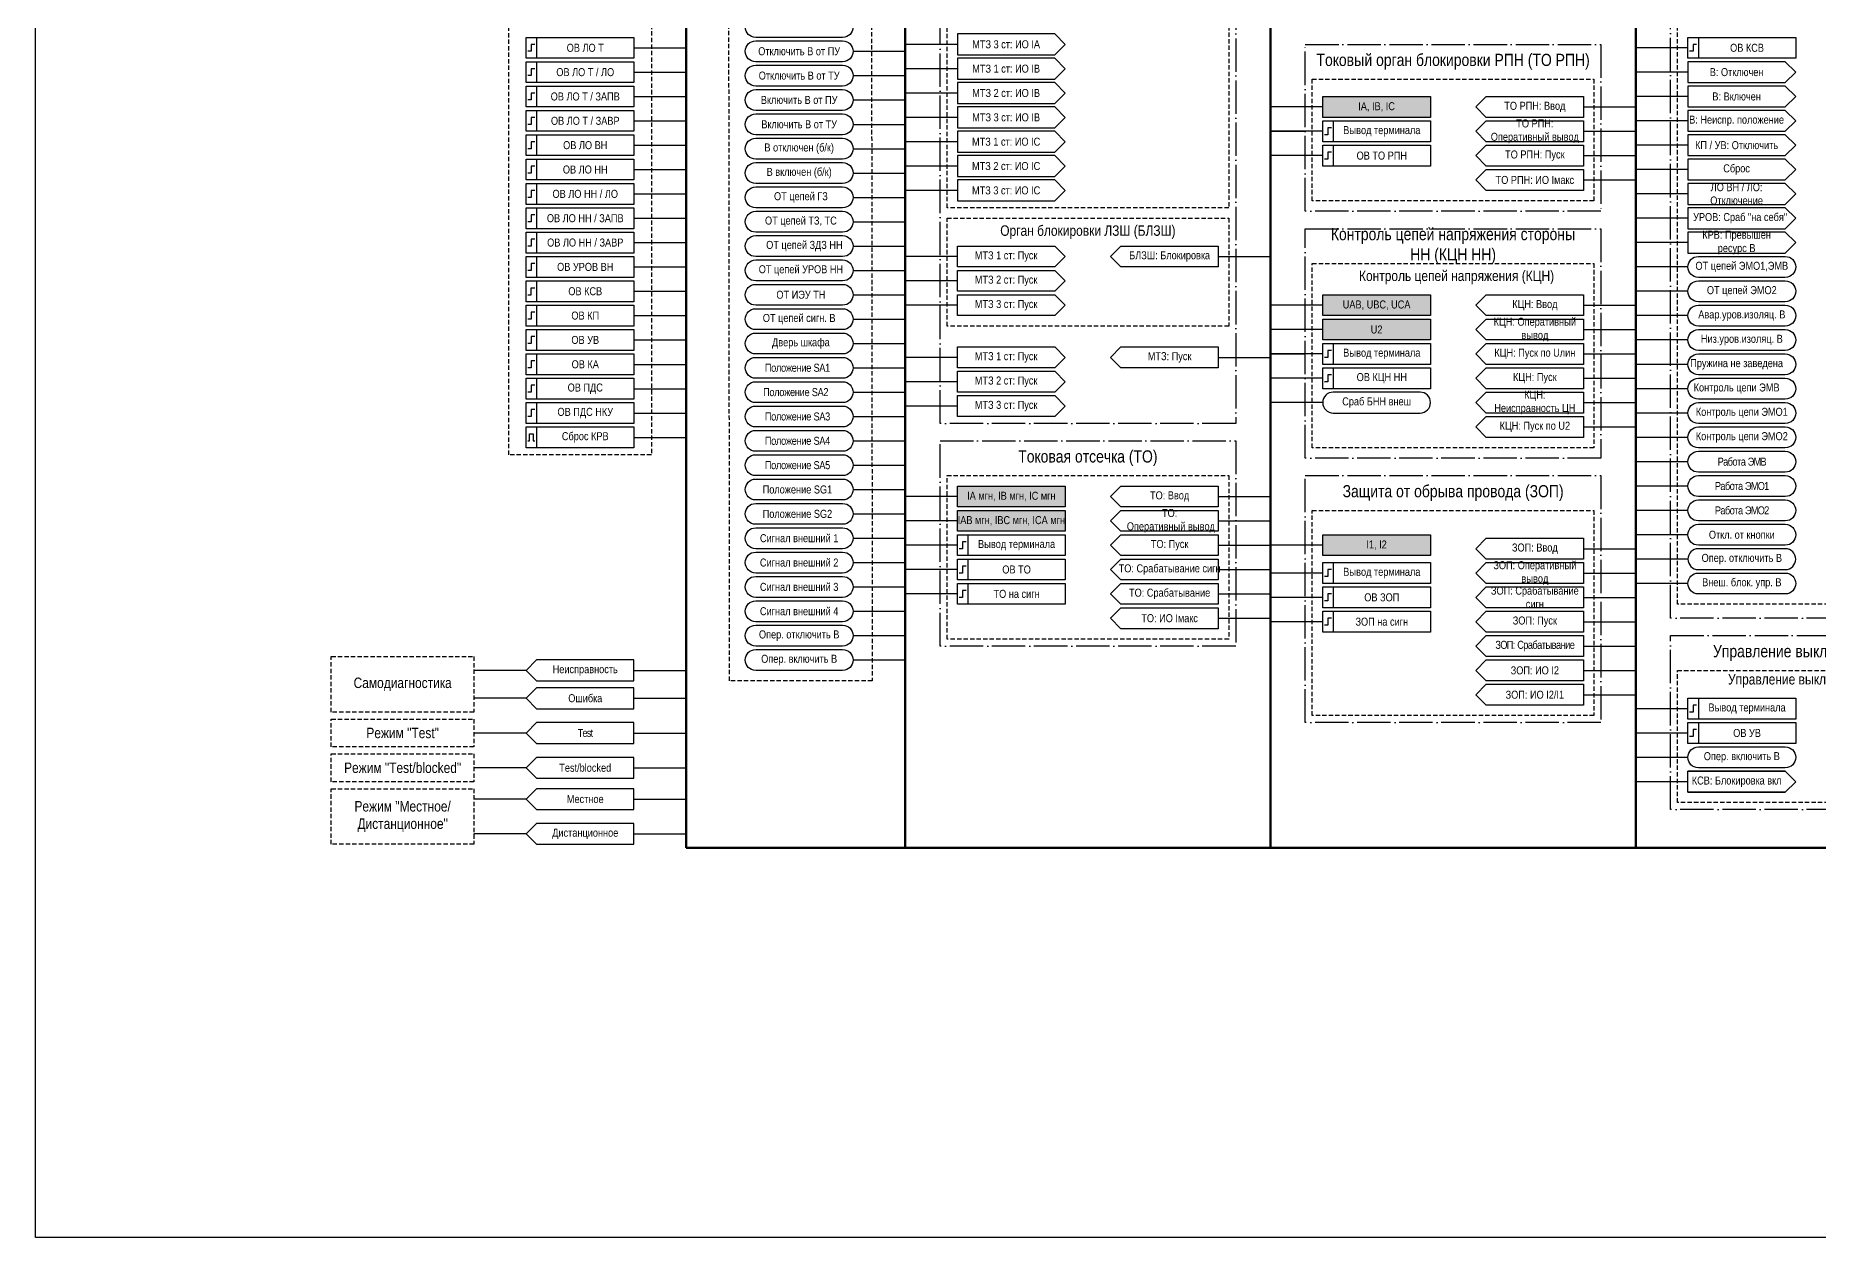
# Model space of a CAD drawing. Header units: millimetres. Extents: x -1595 to 2157, y 0 to 879.
# Drawn here: x -1595 to -1082, y 0 to 346 of the extents above; entities that cross this region are included whole.
import ezdxf

# ---------------------------------------------------------------- set-up
doc = ezdxf.new("R2010")
doc.units = ezdxf.units.MM
doc.linetypes.add('ACAD_ISO04W100', pattern=[30, 24, -3, 0, -3])
doc.linetypes.add('штриховая2', pattern=[0.375, 0.25, -0.125])
doc.layers.add('TEXT', color=7, linetype='Continuous', lineweight=25)
doc.layers.add('Основная', color=7, linetype='Continuous')
doc.styles.add('2.3_GOST_RD', font='ARIALN.TTF', dxfattribs={"height": 2.3})
doc.styles.add('2.5_Gost_RD', font='ARIALN.TTF', dxfattribs={"height": 2.5})
doc.styles.add('3.5_Gost_RD', font='ARIALN.TTF', dxfattribs={"height": 3.5})

msp = doc.modelspace()

# ---------------------------------------------------------------- hatches: boundary and pattern name
at = {"ltscale": 100, "true_color": 0xef8637}
h = msp.add_hatch(color=30, dxfattribs=at)
h.dxf.hatch_style = 1
h.paths.add_polyline_path([(-1225, 328), (-1194, 328), (-1194, 322), (-1225, 322)])
h = msp.add_hatch(color=30, dxfattribs=at)
h.dxf.hatch_style = 1
h.paths.add_polyline_path([(-1225, 271), (-1194, 271), (-1194, 265), (-1225, 265)])
h = msp.add_hatch(color=30, dxfattribs=at)
h.dxf.hatch_style = 1
h.paths.add_polyline_path([(-1225, 264), (-1194, 264), (-1194, 258), (-1225, 258)])
h = msp.add_hatch(color=30, dxfattribs=at)
h.dxf.hatch_style = 1
h.paths.add_polyline_path([(-1330, 216), (-1299, 216), (-1299, 210), (-1330, 210)])
h = msp.add_hatch(color=30, dxfattribs=at)
h.dxf.hatch_style = 1
h.paths.add_polyline_path([(-1330, 209), (-1299, 209), (-1299, 203), (-1330, 203)])
h = msp.add_hatch(color=30, dxfattribs=at)
h.dxf.hatch_style = 1
h.paths.add_polyline_path([(-1225, 202), (-1194, 202), (-1194, 196), (-1225, 196)])

# ---------------------------------------------------------------- linework, layer by layer
at = {"lineweight": 100, "ltscale": 100}
for p, q in [((-1345, 744), (-1345, 112)), ((-1240, 744), (-1240, 112)), ((-1135, 744), (-1135, 112)), ((-1408, 613), (-1408, 112)), ((-1408, 112), (-1345, 112)), ((-1345, 112), (-715, 112))]:
    msp.add_line(p, q, dxfattribs=at)
at = {"ltscale": 100}
for p, q in [((-1423, 342), (-1408, 342)), ((-1360, 341), (-1345, 341)), ((-1330, 343), (-1345, 343)), ((-1120, 342), (-1135, 342)), ((-1423, 335), (-1408, 335)), ((-1360, 334), (-1345, 334)), ((-1330, 336), (-1345, 336)), ((-1120, 335), (-1135, 335)), ((-1423, 328), (-1408, 328)), ((-1330, 329), (-1345, 329)), ((-1120, 328), (-1135, 328)), ((-1360, 327), (-1345, 327)), ((-1225, 325), (-1240, 325)), ((-1150, 325), (-1135, 325)), ((-1423, 321), (-1408, 321)), ((-1360, 320), (-1345, 320)), ((-1330, 322), (-1345, 322)), ((-1225, 318), (-1240, 318)), ((-1240, 318), (-1230, 318)), ((-1150, 318), (-1135, 318)), ((-1120, 321), (-1135, 321)), ((-1423, 314), (-1408, 314)), ((-1360, 313), (-1345, 313)), ((-1330, 315), (-1345, 315)), ((-1178, 314), (-1181, 311)), ((-1178, 314), (-1150, 314)), ((-1120, 314), (-1135, 314)), ((-1330, 308), (-1345, 308)), ((-1225, 311), (-1240, 311)), ((-1181, 311), (-1178, 308)), ((-1150, 311), (-1135, 311)), ((-1423, 307), (-1408, 307)), ((-1360, 306), (-1345, 306)), ((-1178, 307), (-1181, 304)), ((-1181, 304), (-1178, 301)), ((-1178, 307), (-1150, 307)), ((-1150, 304), (-1135, 304)), ((-1120, 307), (-1135, 307)), ((-1423, 300), (-1408, 300)), ((-1360, 299), (-1345, 299)), ((-1330, 301), (-1345, 301)), ((-1120, 300), (-1135, 300)), ((-1423, 293), (-1408, 293)), ((-1120, 293), (-1135, 293)), ((-1360, 292), (-1345, 292)), ((-1423, 286), (-1408, 286)), ((-1360, 285), (-1345, 285)), ((-1330, 282), (-1345, 282)), ((-1255, 282), (-1240, 282)), ((-1120, 286), (-1135, 286)), ((-1423, 279), (-1408, 279)), ((-1360, 278), (-1345, 278)), ((-1120, 279), (-1135, 279)), ((-1423, 272), (-1408, 272)), ((-1330, 275), (-1345, 275)), ((-1120, 272), (-1135, 272)), ((-1360, 271), (-1345, 271)), ((-1330, 268), (-1345, 268)), ((-1225, 268), (-1240, 268)), ((-1150, 268), (-1135, 268)), ((-1423, 265), (-1408, 265)), ((-1360, 264), (-1345, 264)), ((-1120, 265), (-1135, 265)), ((-1423, 258), (-1408, 258)), ((-1360, 257), (-1345, 257)), ((-1225, 261), (-1240, 261)), ((-1150, 261), (-1135, 261)), ((-1120, 258), (-1135, 258)), ((-1330, 253), (-1345, 253)), ((-1255, 253), (-1240, 253)), ((-1225, 254), (-1240, 254)), ((-1240, 254), (-1230, 254)), ((-1150, 254), (-1135, 254)), ((-1423, 251), (-1408, 251)), ((-1360, 250), (-1345, 250)), ((-1330, 246), (-1345, 246)), ((-1225, 247), (-1240, 247)), ((-1150, 247), (-1135, 247)), ((-1120, 251), (-1135, 251)), ((-1423, 244), (-1408, 244)), ((-1360, 243), (-1345, 243)), ((-1120, 244), (-1135, 244)), ((-1423, 237), (-1408, 237)), ((-1360, 236), (-1345, 236)), ((-1330, 239), (-1345, 239)), ((-1225, 240), (-1240, 240)), ((-1150, 240), (-1135, 240)), ((-1120, 237), (-1135, 237)), ((-1150, 233), (-1135, 233)), ((-1423, 230), (-1408, 230)), ((-1360, 229), (-1345, 229)), ((-1120, 230), (-1135, 230)), ((-1360, 222), (-1345, 222)), ((-1120, 223), (-1135, 223)), ((-1120, 216), (-1135, 216)), ((-1360, 215), (-1345, 215)), ((-1330, 213), (-1345, 213)), ((-1255, 213), (-1240, 213)), ((-1360, 208), (-1345, 208)), ((-1330, 206), (-1345, 206)), ((-1255, 206), (-1240, 206)), ((-1120, 209), (-1135, 209)), ((-1360, 201), (-1345, 201)), ((-1120, 202), (-1135, 202)), ((-1330, 199), (-1345, 199)), ((-1255, 199), (-1240, 199)), ((-1225, 199), (-1240, 199)), ((-1150, 198), (-1135, 198)), ((-1120, 195), (-1135, 195)), ((-1360, 194), (-1345, 194)), ((-1330, 192), (-1345, 192)), ((-1255, 192), (-1240, 192)), ((-1225, 191), (-1240, 191)), ((-1150, 191), (-1135, 191)), ((-1360, 187), (-1345, 187)), ((-1330, 185), (-1345, 185)), ((-1255, 185), (-1240, 185)), ((-1120, 188), (-1135, 188)), ((-1360, 180), (-1345, 180)), ((-1225, 184), (-1240, 184)), ((-1150, 184), (-1135, 184)), ((-1255, 178), (-1240, 178)), ((-1225, 177), (-1240, 177)), ((-1150, 177), (-1135, 177)), ((-1360, 173), (-1345, 173)), ((-1150, 170), (-1135, 170)), ((-1360, 166), (-1345, 166)), ((-1423, 163), (-1408, 163)), ((-1150, 163), (-1135, 163)), ((-1423, 155), (-1408, 155)), ((-1150, 156), (-1135, 156)), ((-1120, 152), (-1135, 152)), ((-1423, 145), (-1408, 145)), ((-1120, 145), (-1135, 145)), ((-1423, 135), (-1408, 135)), ((-1120, 138), (-1135, 138)), ((-1120, 131), (-1135, 131)), ((-1423, 126), (-1408, 126)), ((-1423, 116), (-1408, 116))]:
    msp.add_line(p, q, dxfattribs=at)
at = {"color": 3, "ltscale": 100}
msp.add_lwpolyline([(-1595, 841), (-580, 841), (-580, 0), (-1595, 0)], close=True, dxfattribs=at)
at = {"color": 251, "linetype": 'ACAD_ISO04W100', "lineweight": 30, "ltscale": 0.4, "true_color": 0x58595b}
for points in [[(-1335, 744), (-1250, 744), (-1250, 234), (-1335, 234)], [(-1125, 365), (-1040, 365), (-1040, 178), (-1125, 178)], [(-1230, 343), (-1145, 343), (-1145, 295), (-1230, 295)], [(-1230, 290), (-1145, 290), (-1145, 224), (-1230, 224)], [(-1335, 229), (-1250, 229), (-1250, 170), (-1335, 170)], [(-1230, 219), (-1145, 219), (-1145, 148), (-1230, 148)], [(-1125, 173), (-1040, 173), (-1040, 123), (-1125, 123)]]:
    msp.add_lwpolyline(points, close=True, dxfattribs=at)
at = {"color": 7, "linetype": 'штриховая2', "ltscale": 5}
for points in [[(-1396, 654), (-1355, 654), (-1354.5, 160), (-1395.5, 160)], [(-1459, 613), (-1418, 613), (-1418, 225), (-1459, 225)], [(-1510, 167), (-1469, 167), (-1469, 151), (-1510, 151)], [(-1510, 149), (-1469, 149), (-1469, 141), (-1510, 141)], [(-1510, 139), (-1469, 139), (-1469, 131), (-1510, 131)], [(-1510, 129), (-1469, 129), (-1469, 113), (-1510, 113)]]:
    msp.add_lwpolyline(points, close=True, dxfattribs=at)
at = {"linetype": 'штриховая2', "ltscale": 5}
for points in [[(-1333, 382), (-1252, 382), (-1252, 296), (-1333, 296)], [(-1123, 355), (-1042, 355), (-1042, 182), (-1123, 182)], [(-1228, 333), (-1147, 333), (-1147, 298), (-1228, 298)], [(-1333, 293), (-1252, 293), (-1252, 262), (-1333, 262)], [(-1228, 280), (-1147, 280), (-1147, 227), (-1228, 227)], [(-1333, 219), (-1252, 219), (-1252, 172), (-1333, 172)], [(-1228, 209), (-1147, 209), (-1147, 150), (-1228, 150)], [(-1123, 163), (-1042, 163), (-1042, 125), (-1123, 125)]]:
    msp.add_lwpolyline(points, close=True, dxfattribs=at)
at = {"ltscale": 100}
for points in [[(-1388, 345, -1), (-1388, 351), (-1363, 351, -1), (-1363, 345)], [(-1388, 338, -1), (-1388, 344), (-1363, 344, -1), (-1363, 338)], [(-1388, 331, -1), (-1388, 337), (-1363, 337, -1), (-1363, 331)], [(-1388, 324, -1), (-1388, 330), (-1363, 330, -1), (-1363, 324)], [(-1388, 317, -1), (-1388, 323), (-1363, 323, -1), (-1363, 317)], [(-1388, 310, -1), (-1388, 316), (-1363, 316, -1), (-1363, 310)], [(-1388, 303, -1), (-1388, 309), (-1363, 309, -1), (-1363, 303)], [(-1388, 296, -1), (-1388, 302), (-1363, 302, -1), (-1363, 296)], [(-1388, 289, -1), (-1388, 295), (-1363, 295, -1), (-1363, 289)], [(-1388, 282, -1), (-1388, 288), (-1363, 288, -1), (-1363, 282)], [(-1117, 276, -1), (-1117, 282), (-1092, 282, -1), (-1092, 276)], [(-1388, 275, -1), (-1388, 281), (-1363, 281, -1), (-1363, 275)], [(-1388, 268, -1), (-1388, 274), (-1363, 274, -1), (-1363, 268)], [(-1117, 269, -1), (-1117, 275), (-1092, 275, -1), (-1092, 269)], [(-1388, 261, -1), (-1388, 267), (-1363, 267, -1), (-1363, 261)], [(-1117, 262, -1), (-1117, 268), (-1092, 268, -1), (-1092, 262)], [(-1388, 254, -1), (-1388, 260), (-1363, 260, -1), (-1363, 254)], [(-1117, 255, -1), (-1117, 261), (-1092, 261, -1), (-1092, 255)], [(-1388, 247, -1), (-1388, 253), (-1363, 253, -1), (-1363, 247)], [(-1117, 248, -1), (-1117, 254), (-1092, 254, -1), (-1092, 248)], [(-1388, 240, -1), (-1388, 246), (-1363, 246, -1), (-1363, 240)], [(-1117, 241, -1), (-1117, 247), (-1092, 247, -1), (-1092, 241)], [(-1222, 237), (-1197, 237, 1), (-1197, 243), (-1222, 243, 1)], [(-1388, 233, -1), (-1388, 239), (-1363, 239, -1), (-1363, 233)], [(-1117, 234, -1), (-1117, 240), (-1092, 240, -1), (-1092, 234)], [(-1388, 226, -1), (-1388, 232), (-1363, 232, -1), (-1363, 226)], [(-1117, 227, -1), (-1117, 233), (-1092, 233, -1), (-1092, 227)], [(-1117, 220, -1), (-1117, 226), (-1092, 226, -1), (-1092, 220)], [(-1388, 219, -1), (-1388, 225), (-1363, 225, -1), (-1363, 219)], [(-1388, 212, -1), (-1388, 218), (-1363, 218, -1), (-1363, 212)], [(-1117, 213, -1), (-1117, 219), (-1092, 219, -1), (-1092, 213)], [(-1388, 205, -1), (-1388, 211), (-1363, 211, -1), (-1363, 205)], [(-1117, 206, -1), (-1117, 212), (-1092, 212, -1), (-1092, 206)], [(-1117, 199, -1), (-1117, 205), (-1092, 205, -1), (-1092, 199)], [(-1388, 198, -1), (-1388, 204), (-1363, 204, -1), (-1363, 198)], [(-1388, 191, -1), (-1388, 197), (-1363, 197, -1), (-1363, 191)], [(-1117, 192), (-1092, 192, 1), (-1092, 198), (-1117, 198, 1)], [(-1388, 184, -1), (-1388, 190), (-1363, 190, -1), (-1363, 184)], [(-1117, 185, -1), (-1117, 191), (-1092, 191, -1), (-1092, 185)], [(-1388, 177, -1), (-1388, 183), (-1363, 183, -1), (-1363, 177)], [(-1388, 170, -1), (-1388, 176), (-1363, 176, -1), (-1363, 170)], [(-1388, 163, -1), (-1388, 169), (-1363, 169, -1), (-1363, 163)], [(-1117, 135, -1), (-1117, 141), (-1092, 141, -1), (-1092, 135)]]:
    msp.add_lwpolyline(points, format="xyb", close=True, dxfattribs=at)
for points in [[(-1454, 345), (-1451, 345), (-1451, 339), (-1454, 339)], [(-1454, 345), (-1423, 345), (-1423, 339), (-1454, 339)], [(-1120, 345), (-1117, 345), (-1117, 339), (-1120, 339)], [(-1120, 345), (-1089, 345), (-1089, 339), (-1120, 339)], [(-1454, 338), (-1451, 338), (-1451, 332), (-1454, 332)], [(-1454, 338), (-1423, 338), (-1423, 332), (-1454, 332)], [(-1454, 331), (-1451, 331), (-1451, 325), (-1454, 325)], [(-1454, 331), (-1423, 331), (-1423, 325), (-1454, 325)], [(-1225, 328), (-1194, 328), (-1194, 322), (-1225, 322)], [(-1454, 324), (-1451, 324), (-1451, 318), (-1454, 318)], [(-1454, 324), (-1423, 324), (-1423, 318), (-1454, 318)], [(-1225, 321), (-1222, 321), (-1222, 315), (-1225, 315)], [(-1225, 321), (-1194, 321), (-1194, 315), (-1225, 315)], [(-1454, 317), (-1451, 317), (-1451, 311), (-1454, 311)], [(-1454, 317), (-1423, 317), (-1423, 311), (-1454, 311)], [(-1225, 314), (-1222, 314), (-1222, 308), (-1225, 308)], [(-1225, 314), (-1194, 314), (-1194, 308), (-1225, 308)], [(-1454, 310), (-1451, 310), (-1451, 304), (-1454, 304)], [(-1454, 310), (-1423, 310), (-1423, 304), (-1454, 304)], [(-1454, 303), (-1451, 303), (-1451, 297), (-1454, 297)], [(-1454, 303), (-1423, 303), (-1423, 297), (-1454, 297)], [(-1454, 296), (-1451, 296), (-1451, 290), (-1454, 290)], [(-1454, 296), (-1423, 296), (-1423, 290), (-1454, 290)], [(-1454, 289), (-1451, 289), (-1451, 283), (-1454, 283)], [(-1454, 289), (-1423, 289), (-1423, 283), (-1454, 283)], [(-1454, 282), (-1451, 282), (-1451, 276), (-1454, 276)], [(-1454, 282), (-1423, 282), (-1423, 276), (-1454, 276)], [(-1255, 279), (-1283, 279), (-1286, 282), (-1283, 285), (-1255, 285)], [(-1454, 275), (-1423, 275), (-1423, 269), (-1454, 269)], [(-1454, 275), (-1451, 275), (-1451, 269), (-1454, 269)], [(-1454, 268), (-1451, 268), (-1451, 262), (-1454, 262)], [(-1454, 268), (-1423, 268), (-1423, 262), (-1454, 262)], [(-1225, 271), (-1194, 271), (-1194, 265), (-1225, 265)], [(-1225, 264), (-1194, 264), (-1194, 258), (-1225, 258)], [(-1454, 261), (-1451, 261), (-1451, 255), (-1454, 255)], [(-1454, 261), (-1423, 261), (-1423, 255), (-1454, 255)], [(-1225, 257), (-1222, 257), (-1222, 251), (-1225, 251)], [(-1225, 257), (-1194, 257), (-1194, 251), (-1225, 251)], [(-1454, 254), (-1451, 254), (-1451, 248), (-1454, 248)], [(-1454, 254), (-1423, 254), (-1423, 248), (-1454, 248)], [(-1255, 250), (-1283, 250), (-1286, 253), (-1283, 256), (-1255, 256)], [(-1454, 247), (-1423, 247), (-1423, 241), (-1454, 241)], [(-1454, 247), (-1451, 247), (-1451, 241), (-1454, 241)], [(-1225, 250), (-1222, 250), (-1222, 244), (-1225, 244)], [(-1225, 250), (-1194, 250), (-1194, 244), (-1225, 244)], [(-1454, 240), (-1423, 240), (-1423, 234), (-1454, 234)], [(-1454, 240), (-1451, 240), (-1451, 234), (-1454, 234)], [(-1454, 233), (-1451, 233), (-1451, 227), (-1454, 227)], [(-1454, 233), (-1423, 233), (-1423, 227), (-1454, 227)], [(-1330, 216), (-1299, 216), (-1299, 210), (-1330, 210)], [(-1255, 216), (-1255, 210), (-1283, 210), (-1286, 213), (-1283, 216)], [(-1330, 209), (-1299, 209), (-1299, 203), (-1330, 203)], [(-1255, 209), (-1255, 203), (-1283, 203), (-1286, 206), (-1283, 209)], [(-1330, 202), (-1327, 202), (-1327, 196), (-1330, 196)], [(-1330, 202), (-1299, 202), (-1299, 196), (-1330, 196)], [(-1225, 202), (-1194, 202), (-1194, 196), (-1225, 196)], [(-1150, 201), (-1150, 195), (-1178, 195), (-1181, 198), (-1178, 201)], [(-1330, 195), (-1299, 195), (-1299, 189), (-1330, 189)], [(-1330, 195), (-1327, 195), (-1327, 189), (-1330, 189)], [(-1225, 194), (-1222, 194), (-1222, 188), (-1225, 188)], [(-1225, 194), (-1194, 194), (-1194, 188), (-1225, 188)], [(-1150, 194), (-1150, 188), (-1178, 188), (-1181, 191), (-1178, 194)], [(-1330, 188), (-1327, 188), (-1327, 182), (-1330, 182)], [(-1330, 188), (-1299, 188), (-1299, 182), (-1330, 182)], [(-1225, 187), (-1194, 187), (-1194, 181), (-1225, 181)], [(-1225, 187), (-1222, 187), (-1222, 181), (-1225, 181)], [(-1225, 180), (-1222, 180), (-1222, 174), (-1225, 174)], [(-1225, 180), (-1194, 180), (-1194, 174), (-1225, 174)], [(-1120, 155), (-1117, 155), (-1117, 149), (-1120, 149)], [(-1120, 155), (-1089, 155), (-1089, 149), (-1120, 149)], [(-1120, 148), (-1089, 148), (-1089, 142), (-1120, 142)], [(-1120, 148), (-1117, 148), (-1117, 142), (-1120, 142)]]:
    msp.add_lwpolyline(points, close=True, dxfattribs=at)
for points in [[(-1299, 343), (-1302, 346), (-1330, 346), (-1330, 340), (-1302, 340), (-1299, 343)], [(-1299, 336), (-1302, 339), (-1330, 339), (-1330, 333), (-1302, 333), (-1299, 336)], [(-1299, 329), (-1302, 332), (-1330, 332), (-1330, 326), (-1302, 326), (-1299, 329)], [(-1181, 325), (-1178, 328), (-1150, 328), (-1150, 322), (-1178, 322), (-1181, 325)], [(-1299, 322), (-1302, 325), (-1330, 325), (-1330, 319), (-1302, 319), (-1299, 322)], [(-1299, 315), (-1302, 318), (-1330, 318), (-1330, 312), (-1302, 312), (-1299, 315)], [(-1181, 318), (-1178, 321), (-1150, 321), (-1150, 315), (-1178, 315), (-1181, 318)], [(-1181, 311), (-1178, 314), (-1150, 314), (-1150, 308), (-1178, 308), (-1181, 311)], [(-1299, 308), (-1302, 311), (-1330, 311), (-1330, 305), (-1302, 305), (-1299, 308)], [(-1299, 301), (-1302, 304), (-1330, 304), (-1330, 298), (-1302, 298), (-1299, 301)], [(-1181, 304), (-1178, 307), (-1150, 307), (-1150, 301), (-1178, 301), (-1181, 304)], [(-1330, 285), (-1302, 285), (-1299, 282), (-1302, 279), (-1330, 279), (-1330, 285)], [(-1330, 278), (-1302, 278), (-1299, 275), (-1302, 272), (-1330, 272), (-1330, 278)], [(-1330, 271), (-1302, 271), (-1299, 268), (-1302, 265), (-1330, 265), (-1330, 271)], [(-1181, 268), (-1178, 271), (-1150, 271), (-1150, 265), (-1178, 265), (-1181, 268)], [(-1181, 261), (-1178, 264), (-1150, 264), (-1150, 258), (-1178, 258), (-1181, 261)], [(-1330, 256), (-1302, 256), (-1299, 253), (-1302, 250), (-1330, 250), (-1330, 256)], [(-1330, 249), (-1302, 249), (-1299, 246), (-1302, 243), (-1330, 243), (-1330, 249)], [(-1181, 247), (-1178, 250), (-1150, 250), (-1150, 244), (-1178, 244), (-1181, 247)], [(-1330, 242), (-1302, 242), (-1299, 239), (-1302, 236), (-1330, 236), (-1330, 242)], [(-1181, 240), (-1178, 243), (-1150, 243), (-1150, 237), (-1178, 237), (-1181, 240)], [(-1181, 233), (-1178, 236), (-1150, 236), (-1150, 230), (-1178, 230), (-1181, 233)], [(-1286, 199), (-1283, 202), (-1255, 202), (-1255, 196), (-1283, 196), (-1286, 199)], [(-1286, 192), (-1283, 195), (-1255, 195), (-1255, 189), (-1283, 189), (-1286, 192)], [(-1286, 185), (-1283, 188), (-1255, 188), (-1255, 182), (-1283, 182), (-1286, 185)], [(-1181, 184), (-1178, 187), (-1150, 187), (-1150, 181), (-1178, 181), (-1181, 184)], [(-1286, 178), (-1283, 181), (-1255, 181), (-1255, 175), (-1283, 175), (-1286, 178)], [(-1181, 177), (-1178, 180), (-1150, 180), (-1150, 174), (-1178, 174), (-1181, 177)], [(-1181, 170), (-1178, 173), (-1150, 173), (-1150, 167), (-1178, 167), (-1181, 170)], [(-1423, 166), (-1451, 166), (-1454, 163), (-1451, 160), (-1423, 160), (-1423, 166)], [(-1181, 163), (-1178, 166), (-1150, 166), (-1150, 160), (-1178, 160), (-1181, 163)], [(-1454, 163), (-1469, 163)], [(-1181, 156), (-1178, 159), (-1150, 159), (-1150, 153), (-1178, 153), (-1181, 156)], [(-1454, 155), (-1469, 155)], [(-1423, 158), (-1451, 158), (-1454, 155), (-1451, 152), (-1423, 152), (-1423, 158)], [(-1454, 145), (-1469, 145)], [(-1423, 148), (-1451, 148), (-1454, 145), (-1451, 142), (-1423, 142), (-1423, 148)], [(-1454, 135), (-1469, 135)], [(-1423, 138), (-1451, 138), (-1454, 135), (-1451, 132), (-1423, 132), (-1423, 138)], [(-1120, 128), (-1092, 128), (-1089, 131), (-1092, 134), (-1120, 134), (-1092, 134), (-1089, 131), (-1092, 128), (-1120, 128), (-1120, 134)], [(-1423, 129), (-1451, 129), (-1454, 126), (-1451, 123), (-1423, 123), (-1423, 129)], [(-1454, 126), (-1469, 126)], [(-1423, 119), (-1451, 119), (-1454, 116), (-1451, 113), (-1423, 113), (-1423, 119)], [(-1454, 116), (-1469, 116)]]:
    msp.add_lwpolyline(points, dxfattribs=at)
at = {"lineweight": 30, "ltscale": 100}
for points in [[(-1451.5, 343), (-1452.5, 343), (-1452.5, 341), (-1453.5, 341)], [(-1117.5, 343), (-1118.5, 343), (-1118.5, 341), (-1119.5, 341)], [(-1451.5, 336), (-1452.5, 336), (-1452.5, 334), (-1453.5, 334)], [(-1451.5, 329), (-1452.5, 329), (-1452.5, 327), (-1453.5, 327)], [(-1451.5, 322), (-1452.5, 322), (-1452.5, 320), (-1453.5, 320)], [(-1222.5, 319), (-1223.5, 319), (-1223.5, 317), (-1224.5, 317)], [(-1451.5, 315), (-1452.5, 315), (-1452.5, 313), (-1453.5, 313)], [(-1451.5, 308), (-1452.5, 308), (-1452.5, 306), (-1453.5, 306)], [(-1222.5, 312), (-1223.5, 312), (-1223.5, 310), (-1224.5, 310)], [(-1451.5, 301), (-1452.5, 301), (-1452.5, 299), (-1453.5, 299)], [(-1451.5, 294), (-1452.5, 294), (-1452.5, 292), (-1453.5, 292)], [(-1451.5, 287), (-1452.5, 287), (-1452.5, 285), (-1453.5, 285)], [(-1451.5, 280), (-1452.5, 280), (-1452.5, 278), (-1453.5, 278)], [(-1453.5, 271), (-1452.5, 271), (-1452.5, 273), (-1451.5, 273)], [(-1451.5, 266), (-1452.5, 266), (-1452.5, 264), (-1453.5, 264)], [(-1451.5, 259), (-1452.5, 259), (-1452.5, 257), (-1453.5, 257)], [(-1451.5, 252), (-1452.5, 252), (-1452.5, 250), (-1453.5, 250)], [(-1222.5, 255), (-1223.5, 255), (-1223.5, 253), (-1224.5, 253)], [(-1222.5, 248), (-1223.5, 248), (-1223.5, 246), (-1224.5, 246)], [(-1451.5, 245), (-1452.5, 245), (-1452.5, 243), (-1453.5, 243)], [(-1451.5, 238), (-1452.5, 238), (-1452.5, 236), (-1453.5, 236)], [(-1453.5, 229), (-1453, 229), (-1453, 231), (-1452, 231), (-1452, 229), (-1451.5, 229)], [(-1327.5, 200), (-1328.5, 200), (-1328.5, 198), (-1329.5, 198)], [(-1327.5, 193), (-1328.5, 193), (-1328.5, 191), (-1329.5, 191)], [(-1222.5, 192), (-1223.5, 192), (-1223.5, 190), (-1224.5, 190)], [(-1327.5, 186), (-1328.5, 186), (-1328.5, 184), (-1329.5, 184)], [(-1222.5, 185), (-1223.5, 185), (-1223.5, 183), (-1224.5, 183)], [(-1222.5, 178), (-1223.5, 178), (-1223.5, 176), (-1224.5, 176)], [(-1117.5, 153), (-1118.5, 153), (-1118.5, 151), (-1119.5, 151)], [(-1117.5, 146), (-1118.5, 146), (-1118.5, 144), (-1119.5, 144)]]:
    msp.add_lwpolyline(points, dxfattribs=at)
at = {"layer": 'TEXT', "ltscale": 100}
for points in [[(-1120, 338), (-1120, 332), (-1092, 332), (-1089, 335), (-1092, 338)], [(-1120, 331), (-1120, 325), (-1092, 325), (-1089, 328), (-1092, 331)], [(-1120, 324), (-1120, 318), (-1092, 318), (-1089, 321), (-1092, 324)], [(-1120, 317), (-1120, 311), (-1092, 311), (-1089, 314), (-1092, 317)], [(-1120, 310), (-1120, 304), (-1092, 304), (-1089, 307), (-1092, 310)], [(-1120, 303), (-1120, 297), (-1092, 297), (-1089, 300), (-1092, 303)], [(-1120, 296), (-1120, 290), (-1092, 290), (-1089, 293), (-1092, 296)], [(-1120, 289), (-1120, 283), (-1092, 283), (-1089, 286), (-1092, 289)]]:
    msp.add_lwpolyline(points, close=True, dxfattribs=at)
at = {"layer": 'Основная', "ltscale": 100}
msp.add_lwpolyline([(-1150, 257), (-1150, 251), (-1178, 251), (-1181, 254), (-1178, 257)], close=True, dxfattribs=at)

# ---------------------------------------------------------------- texts
at = {"color": 30, "ltscale": 100, "true_color": 0xef8637, "attachment_point": 5, "style": '3.5_Gost_RD'}
for s, insert, char_height, width in [('Токовый орган блокировки РПН (ТО РПН)', (-1187.5, 338), 3.5, 85), ('Орган блокировки ЛЗШ (БЛЗШ)', (-1292.5, 289), 3, 81), ('Контроль цепей напряжения стороны НН (КЦН НН)', (-1187.5, 285), 3.5, 76.6201), ('Контроль цепей напряжения (КЦН)', (-1186.5, 276), 3, 81), ('Токовая отсечка (ТО)', (-1292.5, 224), 3.5, 85), ('Защита от обрыва провода (ЗОП)', (-1187.5, 214), 3.5, 85), ('Управление выключателем (УВ)', (-1082.5, 168), 3.5, 85), ('Управление выключателем (УВ)', (-1082.5, 160), 3, 85)]:
    msp.add_mtext(s, dxfattribs=dict(at, insert=insert, char_height=char_height, width=width))
at = {"color": 0, "ltscale": 100, "char_height": 2.3, "attachment_point": 5, "style": '2.5_Gost_RD'}
for s, insert, width in [('{\\C256;ОВ КСВ}', (-1103, 342), 28), ('{\\C256;IA, IB, IC}', (-1209.5, 325), 31), ('{\\C256;Вывод терминала}', (-1208, 318), 28), ('{\\C256;ОВ КСВ}', (-1437, 272), 28), ('{\\C256;UAB, UBC, UCA}', (-1209.5, 268), 23.725), ('{\\C256;ОВ КП}', (-1437, 265), 28), ('{\\C256;U2}', (-1209.5, 261), 23.725), ('{\\C256;ОВ УВ}', (-1437, 258), 28), ('{\\C256;ОВ КА}', (-1437, 251), 28), ('{\\C256;Вывод терминала}', (-1208, 254), 28), ('{\\C256;IA мгн, IB мгн, IC мгн}', (-1314.5, 213), 31), ('{\\C256;IAB мгн, IBC мгн, ICA мгн}', (-1314.5, 206), 31)]:
    msp.add_mtext(s, dxfattribs=dict(at, insert=insert, width=width))
at = {"ltscale": 100, "char_height": 2.3, "attachment_point": 5, "style": '2.5_Gost_RD'}
for s, insert, width in [('ТО РПН: Ввод', (-1164, 325), 28), ('ТО РПН: Оперативный вывод', (-1164, 318), 27.0952), ('ОВ ТО РПН ', (-1208, 311), 28), ('ТО РПН: Пуск', (-1164, 311), 28), ('ТО РПН: ИО Iмакс', (-1164, 304), 28), ('ЛО ВН / ЛО: Отключение', (-1106, 300), 28), ('УРОВ: Сраб "на себя"', (-1105, 293), 28), ('ОТ цепей ЗДЗ НН', (-1374, 285), 31), ('БЛЗШ: Блокировка', (-1269, 282), 28), ('ОТ цепей УРОВ НН', (-1375, 278), 31), ('ОТ ИЭУ ТН', (-1375, 271), 31), ('\\pt11.5;ОТ цепей сигн. В', (-1375.5, 264), 31), ('МТЗ: Пуск', (-1269, 253), 28), ('КЦН: Пуск', (-1164, 247), 28), ('ОВ ПДС', (-1437, 244), 28), ('Сраб БНН внеш', (-1209.5, 240), 31), ('КЦН: \\PНеисправность ЦН', (-1164, 240), 28), ('ОВ ПДС НКУ', (-1437, 237), 28), ('Сброс КРВ', (-1437, 230), 28), ('КЦН: Пуск по U2', (-1164, 233), 28), ('ТО: Ввод', (-1269, 213), 28), ('ТО:\\P Оперативный вывод', (-1269, 206), 28), ('Сигнал внешний 1', (-1375.5, 201), 31), ('Сигнал внешний 2', (-1375.5, 194), 31), ('Опер. отключить В', (-1104.5, 195), 31), ('Внеш. блок. упр. В', (-1104.5, 188), 31), ('Сигнал внешний 3', (-1375.5, 187), 31), ('Сигнал внешний 4', (-1375.5, 180), 31), ('Опер. отключить В', (-1375.5, 173), 31), ('Опер. включить В', (-1375.5, 166), 31), ('Опер. включить В', (-1104.5, 138), 31)]:
    msp.add_mtext(s, dxfattribs=dict(at, insert=insert, width=width))
at = {"layer": 'TEXT', "ltscale": 100, "attachment_point": 5}
for s, insert, char_height, width, style in [('МТЗ 3 ст: ИО IА', (-1316, 343), 2.3, 28, '2.5_Gost_RD'), ('Отключить В от ПУ', (-1375.5, 341), 2.3, 31, '2.5_Gost_RD'), ('Отключить В от ТУ', (-1375.5, 334), 2.3, 31, '2.5_Gost_RD'), ('МТЗ 1 ст: ИО IB', (-1316, 336), 2.3, 28, '2.5_Gost_RD'), ('В: Отключен', (-1106, 335), 2.3, 28, '2.5_Gost_RD'), ('Включить В от ПУ', (-1375.5, 327), 2.3, 31, '2.5_Gost_RD'), ('МТЗ 2 ст: ИО IB', (-1316, 329), 2.3, 28, '2.5_Gost_RD'), ('В: Включен', (-1106, 328), 2.3, 28, '2.5_Gost_RD'), ('МТЗ 3 ст: ИО IB', (-1316, 322), 2.3, 28, '2.5_Gost_RD'), ('Включить В от ТУ', (-1375.5, 320), 2.3, 31, '2.5_Gost_RD'), ('В: Неиспр. положение', (-1106, 321), 2.3, 28, '2.5_Gost_RD'), ('В отключен (б/к)', (-1375.5, 313), 2.3, 31, '2.5_Gost_RD'), ('МТЗ 1 ст: ИО IC', (-1316, 315), 2.3, 28, '2.5_Gost_RD'), ('КП / УВ: Отключить', (-1106, 314), 2.3, 28, '2.5_Gost_RD'), ('В включен (б/к)', (-1375.5, 306), 2.3, 31, '2.5_Gost_RD'), ('МТЗ 2 ст: ИО IC', (-1316, 308), 2.3, 28, '2.5_Gost_RD'), ('Сброс', (-1106, 307), 2.3, 28, '2.5_Gost_RD'), ('ОТ цепей ГЗ', (-1375, 299), 2.3, 31, '2.5_Gost_RD'), ('МТЗ 3 ст: ИО IC', (-1316, 301), 2.3, 28, '2.5_Gost_RD'), ('ОТ цепей ТЗ, ТС', (-1375, 292), 2.3, 31, '2.5_Gost_RD'), ('КРВ: Превышен ресурс В', (-1106, 286), 2.3, 28, '2.5_Gost_RD'), ('ОВ УРОВ ВН', (-1437, 279), 2.3, 28, '2.5_Gost_RD'), ('ОТ цепей ЭМО1,ЭМВ', (-1104.5, 279), 2.3, 31, '2.5_Gost_RD'), ('ОТ цепей ЭМО2', (-1104.5, 272), 2.3, 31, '2.5_Gost_RD'), ('КЦН: Ввод', (-1164, 268), 2.3, 28, '2.5_Gost_RD'), ('КЦН: Оперативный вывод', (-1164, 261), 2.3, 28, '2.5_Gost_RD'), ('Авар.уров.изоляц. В', (-1104.5, 265), 2.3, 31, '2.5_Gost_RD'), ('Дверь шкафа', (-1375, 257), 2.3, 31, '2.5_Gost_RD'), ('Низ.уров.изоляц. В', (-1104.5, 258), 2.3, 31, '2.5_Gost_RD'), ('{\\T0.95;Положение SA1}', (-1376, 250), 2.3, 31, '2.5_Gost_RD'), ('КЦН: Пуск по Uлин', (-1164, 254), 2.3, 28, '2.5_Gost_RD'), ('Пружина не заведена', (-1106, 251), 2.3, 28, '2.5_Gost_RD'), ('{\\T0.95;Положение SA2}', (-1376.5, 243), 2.3, 31, '2.5_Gost_RD'), ('Контроль цепи ЭМВ', (-1106, 244), 2.3, 28, '2.5_Gost_RD'), ('{\\T0.95;Положение SA3}', (-1376, 236), 2.3, 31, '2.5_Gost_RD'), ('Контроль цепи ЭМО2', (-1104.5, 230), 2.3, 31, '2.5_Gost_RD'), ('{\\T0.95;Положение SA4}', (-1376, 229), 2.3, 31, '2.5_Gost_RD'), ('{\\T0.95;Положение SA5}', (-1376, 222), 2.3, 31, '2.5_Gost_RD'), ('{\\T0.9;Работа ЭМВ}', (-1104.5, 223), 2.3, 31, '2.5_Gost_RD'), ('Положение SG1', (-1376, 215), 2.3, 31, '2.5_Gost_RD'), ('{\\T0.9;Работа ЭМО1}', (-1104.5, 216), 2.3, 31, '2.5_Gost_RD'), ('{\\T0.9;Работа ЭМО2}', (-1104.5, 209), 2.3, 31, '2.5_Gost_RD'), ('Положение SG2', (-1376, 208), 2.3, 31, '2.5_Gost_RD'), ('Откл. от кнопки', (-1104.5, 202), 2.3, 31, '2.5_Gost_RD'), ('ЗОП: Ввод', (-1164, 198), 2.3, 28, '2.5_Gost_RD'), ('ЗОП: Оперативный вывод', (-1164, 191), 2.3, 28, '2.5_Gost_RD'), ('Неисправность', (-1437, 163), 2.3, 28, '2.3_GOST_RD'), ('Самодиагностика', (-1489.5, 159), 3, 41, '2.5_Gost_RD'), ('Ошибка', (-1437, 155), 2.3, 28, '2.3_GOST_RD'), ('Режим "Test" ', (-1489.5, 145), 3, 41, '2.5_Gost_RD'), ('Режим "Test/blocked"', (-1489.5, 135), 3, 41, '2.5_Gost_RD'), ('Режим "Местное/ Дистанционное"', (-1489.5, 121), 3, 41, '2.5_Gost_RD')]:
    msp.add_mtext(s, dxfattribs=dict(at, insert=insert, char_height=char_height, width=width, style=style))
at = {"layer": 'TEXT', "color": 0, "ltscale": 100, "char_height": 2.3, "attachment_point": 5}
for s, insert, width, style in [('{\\C256;ОВ ЛО Т}', (-1437, 342), 28, '2.5_Gost_RD'), ('{\\C256;ОВ ЛО Т / ЛО}', (-1437, 335), 28, '2.5_Gost_RD'), ('{\\C256;ОВ ЛО ВН}', (-1437, 314), 28, '2.5_Gost_RD'), ('{\\C256;ОВ ЛО НН}', (-1437, 307), 28, '2.5_Gost_RD'), ('{\\C256;ОВ ЛО НН / ЛО}', (-1437, 300), 28, '2.5_Gost_RD'), ('{\\C256;МТЗ 1 ст: Пуск}', (-1316, 282), 28, '2.5_Gost_RD'), ('{\\C256;МТЗ 2 ст: Пуск}', (-1316, 275), 28, '2.5_Gost_RD'), ('{\\C256;МТЗ 3 ст: Пуск}', (-1316, 268), 28, '2.5_Gost_RD'), ('{\\C256;МТЗ 1 ст: Пуск}', (-1316, 253), 28, '2.5_Gost_RD'), ('{\\C256;МТЗ 2 ст: Пуск}', (-1316, 246), 28, '2.5_Gost_RD'), ('{\\C256;ОВ КЦН НН}', (-1208, 247), 28, '2.5_Gost_RD'), ('{\\C256;МТЗ 3 ст: Пуск}', (-1316, 239), 28, '2.5_Gost_RD'), ('{\\C256;Контроль цепи ЭМО1}', (-1104.5, 237), 31, '2.5_Gost_RD'), ('{\\C256;Вывод терминала}', (-1313, 199), 28, '2.5_Gost_RD'), ('{\\C256;ТО: Пуск}', (-1269, 199), 28, '2.5_Gost_RD'), ('{\\C256;I1, I2}', (-1209.5, 199), 31, '2.5_Gost_RD'), ('{\\C256;ОВ ТО}', (-1313, 192), 28, '2.5_Gost_RD'), ('{\\C256;ТО: Срабатывание сигн}', (-1269, 192), 28, '2.5_Gost_RD'), ('{\\C256;Вывод терминала}', (-1208, 191), 28, '2.5_Gost_RD'), ('{\\C256;ТО на сигн}', (-1313, 185), 28, '2.5_Gost_RD'), ('{\\C256;ТО: Срабатывание}', (-1269, 185), 28, '2.5_Gost_RD'), ('{\\C256;ОВ ЗОП}', (-1208, 184), 28, '2.5_Gost_RD'), ('{\\C256;ЗОП: Срабатывание сигн}', (-1164, 184), 28, '2.5_Gost_RD'), ('{\\C256;ТО: ИО Iмакс}', (-1269, 178), 28, '2.5_Gost_RD'), ('{\\C256;ЗОП на сигн}', (-1208, 177), 28, '2.5_Gost_RD'), ('{\\C256;ЗОП: Пуск}', (-1164, 177), 28, '2.5_Gost_RD'), ('{\\T0.9;\\C256;ЗОП: Срабатывание}', (-1164, 170), 28, '2.5_Gost_RD'), ('{\\C256;ЗОП: ИО I2}', (-1164, 163), 28, '2.5_Gost_RD'), ('{\\C256;ЗОП: ИО I2/I1}', (-1164, 156), 28, '2.5_Gost_RD'), ('{\\C256;Вывод терминала}', (-1103, 152), 28, '2.5_Gost_RD'), ('{\\T0.85;\\C256;Test}', (-1437, 145), 28, '2.3_GOST_RD'), ('{\\C256;ОВ УВ}', (-1103, 145), 28, '2.5_Gost_RD'), ('{\\C256;Test/blocked}', (-1437, 135), 28, '2.3_GOST_RD'), ('{\\C256;КСВ: Блокировка вкл}', (-1106, 131), 28, '2.5_Gost_RD'), ('{\\C256;Местное}', (-1437, 126), 28, '2.3_GOST_RD'), ('{\\C256;Дистанционное}', (-1437, 116), 28, '2.3_GOST_RD')]:
    msp.add_mtext(s, dxfattribs=dict(at, insert=insert, width=width, style=style))
at = {"layer": 'Основная', "color": 0, "ltscale": 100, "char_height": 2.3, "width": 28, "attachment_point": 5, "style": '2.5_Gost_RD'}
for s, insert in [('{\\C256;ОВ ЛО Т / ЗАПВ}', (-1437, 328)), ('{\\C256;ОВ ЛО Т / ЗАВР}', (-1437, 321)), ('{\\C256;ОВ ЛО НН / ЗАПВ}', (-1437, 293)), ('{\\C256;ОВ ЛО НН / ЗАВР}', (-1437, 286))]:
    msp.add_mtext(s, dxfattribs=dict(at, insert=insert))

doc.saveas('drawing.dxf')
